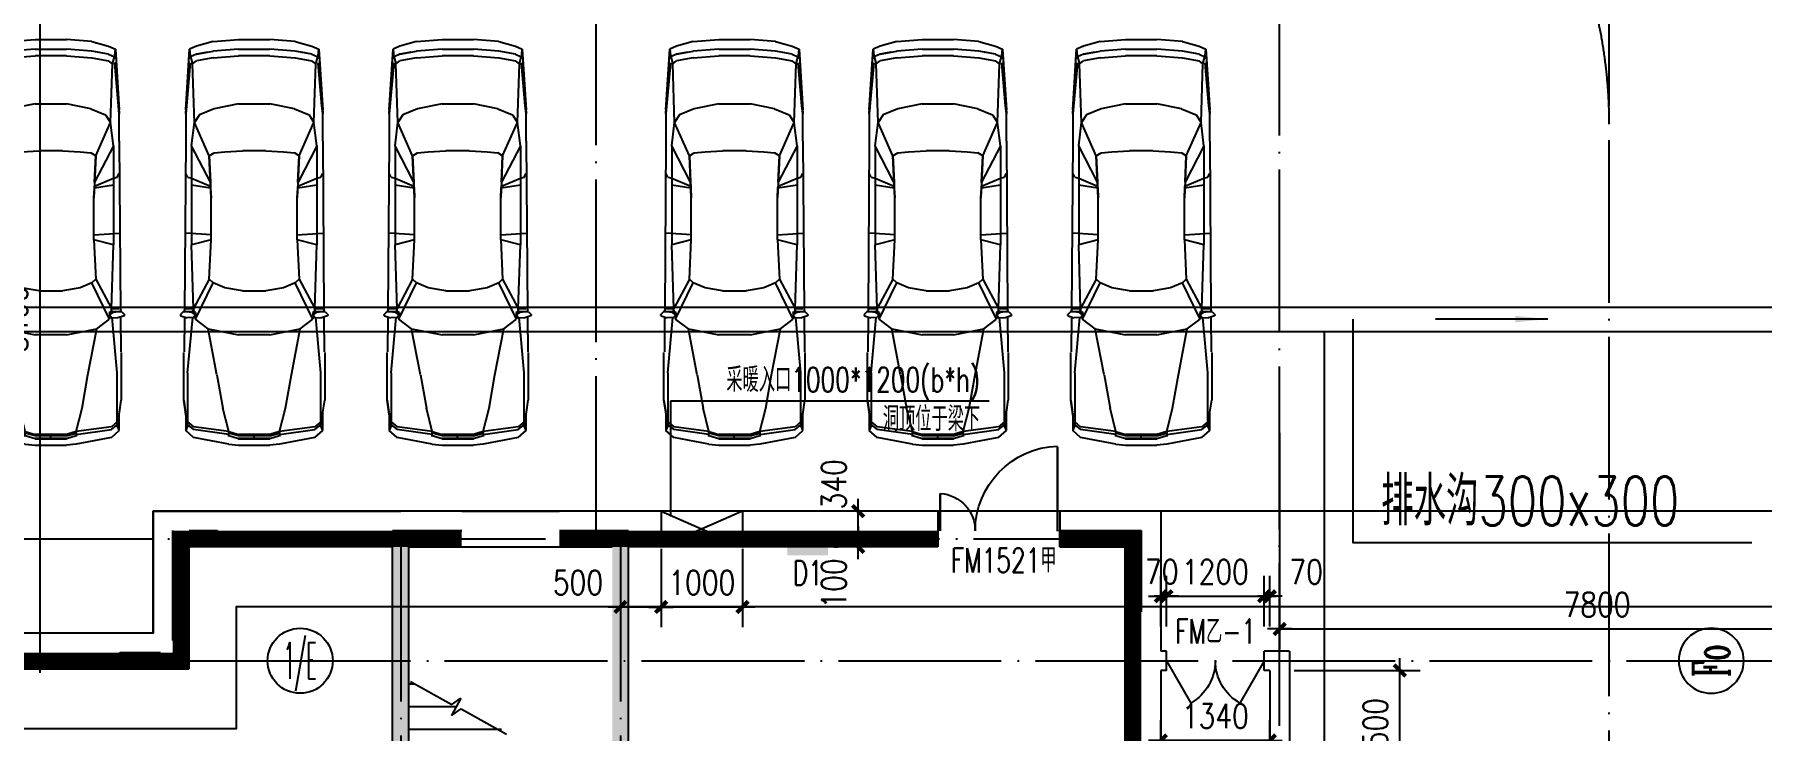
# Model space of a CAD drawing. Extents: x 634182 to 802382, y -1101880 to -864080.
# Drawn here: x 744963 to 766182, y -993724 to -985164 of the extents above; entities that cross this region are included whole.
import ezdxf
from ezdxf.enums import TextEntityAlignment as Align

# ---------------------------------------------------------------- set-up
doc = ezdxf.new("R2010")
doc.units = 0
doc.header["$LTSCALE"] = 1000
doc.header["$MEASUREMENT"] = 0
doc.linetypes.add('DOTE', pattern=[2.42, 2, -0.2, 0.02, -0.2])
doc.layers.get('0').update_dxf_attribs({"linetype": 'CONTINUOUS'})
doc.layers.get('DEFPOINTS').update_dxf_attribs({"linetype": 'CONTINUOUS'})
for name, color, linetype in [('210', 4, 'CONTINUOUS'), ('AXIS', 3, 'CONTINUOUS'), ('AXIS_TEXT', 7, 'CONTINUOUS'), ('D', 3, 'CONTINUOUS'), ('DOTE', 1, 'DOTE'), ('JL', 164, 'CONTINUOUS'), ('JZ', 7, 'CONTINUOUS'), ('LU', 4, 'CONTINUOUS'), ('MC', 4, 'CONTINUOUS'), ('PUB_DIM', 3, 'CONTINUOUS'), ('PUB_TEXT', 7, 'CONTINUOUS'), ('STAIR', 2, 'CONTINUOUS'), ('WALL', 191, 'CONTINUOUS'), ('WINDOW', 2, 'CONTINUOUS'), ('WINDOW_TEXT', 6, 'CONTINUOUS'), ('防火分區线', 2, 'CONTINUOUS')]:
    doc.layers.add(name, color=color, linetype=linetype)
doc.styles.add('COMPLEX', font='COMPLEX')
doc.styles.add('DIM_FONT', font='simplex.shx', dxfattribs={"width": 0.8})
doc.styles.add('HZTXT', font='simplex', dxfattribs={"width": 0.8, "bigfont": 'sfont'})
doc.styles.add('SIMPLEX', font='SIMPLEX.SHX')
doc.styles.add('Z', font='romans', dxfattribs={"width": 0.8, "bigfont": 'z'})
doc.dimstyles.new('DIMN', dxfattribs={"dimtxt": 300, "dimasz": 1, "dimexe": 250, "dimexo": 300, "dimgap": 150, "dimtad": 1, "dimdec": 0, "dimzin": 0, "dimdsep": 46, "dimtxsty": 'DIM_FONT', "dimblk": '_DIMX', "dimblk1": '_DIMX', "dimblk2": '_DIMX', "dimcen": 2.5, "dimclrt": 7, "dimadec": 0, "dimazin": 0, "dimtfac": 1, "dimtdec": 0, "dimtix": 1, "dimtmove": 2, "dimatfit": 3, "dimldrblk": '_DIMX', "dimfxl": 0, "dimtolj": 1, "dimtzin": 0, "dimarcsym": 0})

# ---------------------------------------------------------------- blocks, each defined once
blk = doc.blocks.new('M_F27')
for p, q in [((-1208, 874), (980, 889)), ((980, 902), (995, 790)), ((980, 790), (980, 898)), ((984, 905), (1020, 939)), ((1036, 935), (1062, 857)), ((1051, 889), (1497, 893)), ((1506, 899), (2121, 899)), ((2272, 876), (2121, 899)), ((-2489, 522), (-2426, 736)), ((-2426, 736), (-2389, 824)), ((-2389, 824), (-1610, 874)), ((-2389, 824), (-1560, 874)), ((-2264, 812), (-2389, 824)), ((-2326, 736), (-2364, 522)), ((-2326, 736), (-2351, 596)), ((-2326, 736), (-2288, 811)), ((-2200, 786), (-2288, 811)), ((-2276, 522), (-2238, 736)), ((-2200, 786), (-2238, 736)), ((-1560, 874), (-2212, 815)), ((-2208, 815), (-2211, 814)), ((-1660, 862), (-2208, 815)), ((-1446, 761), (-2200, 786)), ((-1560, 874), (-1660, 862)), ((-1622, 510), (-1547, 698)), ((-1617, 869), (-1620, 866)), ((-1208, 874), (-1610, 874)), ((-1547, 698), (-1446, 761)), ((-1145, 799), (-1446, 761)), ((-1019, 572), (-1446, 761)), ((-1145, 799), (-682, 557)), ((-1145, 799), (124, 799)), ((-743, 849), (-793, 874)), ((-730, 799), (-743, 849)), ((-630, 555), (-730, 799)), ((-642, 799), (-605, 554)), ((-2, 547), (-27, 877)), ((124, 799), (61, 547)), ((941, 773), (124, 799)), ((564, 572), (941, 773)), ((1079, 748), (614, 522)), ((941, 773), (941, 874)), ((983, 777), (941, 773)), ((941, 773), (987, 765)), ((995, 790), (980, 790)), ((980, 790), (992, 746)), ((992, 746), (1021, 747)), ((995, 790), (1022, 746)), ((1022, 748), (995, 790)), ((1021, 747), (1022, 748)), ((1053, 768), (1022, 746)), ((1036, 756), (1079, 748)), ((1057, 776), (1062, 857)), ((1770, 849), (1058, 784)), ((1204, 585), (1079, 748)), ((2461, 849), (1770, 849)), ((2272, 876), (2272, 874)), ((2437, 851), (2272, 876)), ((2511, 874), (2287, 874)), ((2398, 849), (2461, 773)), ((2437, 850), (2433, 851)), ((2498, 773), (2436, 849)), ((2511, 874), (2450, 850)), ((2461, 773), (2523, 321)), ((2561, 321), (2498, 773)), ((2599, 773), (2511, 874)), ((2599, 773), (2687, 321)), ((-2489, 522), (-2514, 196)), ((-2364, 522), (-2389, 196)), ((-2351, 594), (-2351, 596)), ((-2301, 196), (-2276, 522)), ((-1622, 510), (-1685, 196)), ((-1070, 371), (-1057, 510)), ((-1019, 572), (-1057, 510)), ((-680, 556), (-1019, 572)), ((-1019, 572), (-479, 547)), ((-680, 556), (-630, 555)), ((-605, 554), (-630, 555)), ((-479, 547), (-605, 554)), ((61, 547), (-479, 547)), ((61, 547), (564, 572)), ((564, 572), (614, 522)), ((614, 522), (677, 371)), ((1795, 472), (1204, 585)), ((1280, 196), (1204, 585)), ((2222, 397), (1795, 472)), ((-1082, 145), (-1070, 371)), ((677, 371), (714, 145)), ((2523, 321), (2222, 397)), ((2523, 321), (2586, 321)), ((2523, 321), (2561, 196)), ((2580, 196), (2542, 321)), ((2611, 196), (2574, 321)), ((2580, 321), (2618, 196)), ((2687, 321), (2699, 196)), ((-2514, -206), (-2514, 196)), ((-2389, -206), (-2389, 196)), ((-2301, 196), (-2301, -206)), ((-1685, -206), (-1685, 196)), ((-1082, 145), (-1082, -156)), ((714, -156), (714, 145)), ((1280, 196), (1280, -206)), ((2561, 196), (2561, -206)), ((2580, 196), (2580, -206)), ((2611, 196), (2611, -206)), ((2618, -206), (2618, 196)), ((2699, -206), (2699, 196)), ((-2489, -533), (-2514, -206)), ((-2389, -206), (-2364, -533)), ((-2276, -533), (-2301, -206)), ((-1685, -206), (-1622, -520)), ((-1070, -382), (-1082, -156)), ((714, -156), (677, -382)), ((1204, -596), (1280, -206)), ((2523, -332), (2561, -206)), ((2580, -206), (2542, -332)), ((2618, -6), (2561, -6)), ((2574, -332), (2611, -206)), ((2618, -206), (2580, -332)), ((2687, -332), (2699, -206)), ((-1057, -520), (-1070, -382)), ((677, -382), (614, -533)), ((1795, -483), (2222, -407)), ((2523, -332), (2222, -407)), ((2523, -332), (2461, -784)), ((2561, -332), (2498, -784)), ((2586, -332), (2523, -332)), ((2687, -332), (2599, -784)), ((-2489, -533), (-2426, -747)), ((-2326, -747), (-2364, -533)), ((-2351, -607), (-2351, -605)), ((-2351, -607), (-2326, -747)), ((-2276, -533), (-2238, -747)), ((-1622, -520), (-1547, -709)), ((-1019, -583), (-1446, -772)), ((-682, -568), (-1145, -809)), ((-1019, -583), (-1057, -520)), ((-479, -558), (-1019, -583)), ((-1019, -583), (-680, -567)), ((-730, -809), (-630, -566)), ((-680, -567), (-682, -568)), ((-680, -567), (-630, -566)), ((-605, -565), (-642, -809)), ((-630, -566), (-605, -565)), ((-605, -565), (-479, -558)), ((61, -558), (-479, -558)), ((-2, -558), (-27, -884)), ((61, -558), (124, -809)), ((564, -583), (61, -558)), ((614, -533), (564, -583)), ((564, -583), (941, -784)), ((1079, -759), (614, -533)), ((1204, -596), (1079, -759)), ((1795, -483), (1204, -596)), ((-2426, -747), (-2389, -835)), ((-2389, -835), (-2264, -823)), ((-1560, -885), (-2389, -835)), ((-1610, -885), (-2389, -835)), ((-2326, -747), (-2288, -822)), ((-2288, -822), (-2200, -797)), ((-2200, -797), (-2238, -747)), ((-2212, -826), (-1560, -885)), ((-2208, -826), (-2211, -825)), ((-1660, -872), (-2208, -826)), ((-1446, -772), (-2200, -797)), ((-1560, -885), (-1660, -872)), ((-1621, -877), (-1617, -880)), ((-1610, -885), (-1208, -885)), ((-1547, -709), (-1446, -772)), ((-1145, -809), (-1446, -772)), ((-1208, -885), (980, -900)), ((-1145, -809), (124, -809)), ((-743, -860), (-793, -885)), ((-743, -860), (-730, -809)), ((941, -784), (124, -809)), ((987, -776), (941, -784)), ((983, -788), (941, -784)), ((941, -885), (941, -784)), ((992, -757), (980, -800)), ((995, -800), (980, -800)), ((995, -800), (980, -913)), ((980, -909), (980, -800)), ((992, -757), (1021, -758)), ((995, -800), (1022, -757)), ((1022, -758), (995, -800)), ((1021, -758), (1022, -758)), ((1022, -757), (1053, -779)), ((1036, -767), (1079, -759)), ((1036, -946), (1062, -867)), ((1057, -787), (1062, -867)), ((1770, -860), (1058, -795)), ((1770, -860), (2461, -860)), ((2437, -861), (2272, -887)), ((2272, -885), (2272, -887)), ((2285, -885), (2511, -885)), ((2398, -860), (2461, -784)), ((2436, -860), (2498, -784)), ((2437, -861), (2436, -860)), ((2450, -861), (2511, -885)), ((2599, -784), (2511, -885)), ((984, -916), (1020, -950)), ((1051, -901), (1497, -904)), ((2121, -910), (1506, -910)), ((2121, -910), (2272, -887)), ((2270, -887), (2121, -910))]:
    blk.add_line(p, q)
for centre, start, end in [((990, 898), 132.965, 179.7454), ((1027, 932), 18.1573, 132.965), ((1047, 776), 305.1542, 356.8636), ((1047, -787), 3.1798, 54.8458), ((990, -909), 180.2546, 227.035), ((1027, -942), 227.035, 341.8427)]:
    blk.add_arc(centre, 10, start, end)
at = {"width": 0.8, "flags": 9}
for tag in ['XSIZE', 'YSIZE']:
    blk.add_attdef(tag, (0, 0), '', height=0.5, dxfattribs=at)
blk = doc.blocks.new('_A2AKO')
at = {"const_width": 0.02}
for points in [[(-0.481, -0.001), (-0.481, -0.308)], [(0.481, 0.001), (0.481, -0.691)]]:
    blk.add_lwpolyline(points, dxfattribs=at)
for centre, radius, start, end in [((-0.501, -0.003), 0.307, 274.2492, 0.2101), ((0.505, 0.002), 0.699, 180.2762, 268.0603)]:
    blk.add_arc(centre, radius, start, end)
blk = doc.blocks.new('_DIMX')
blk.add_line((-150, 0), (150, 0))
at = {"const_width": 50}
blk.add_lwpolyline([(-70, -70), (70, 70)], dxfattribs=at)
blk = doc.blocks.new('*D1369')
at = {"color": 0, "linetype": 'ByBlock'}
for p, q in [((754784, -991366), (754834, -991366)), ((755084, -991365), (755084, -991364)), ((755084, -991466), (755084, -991366)), ((755084, -991466), (755084, -991366)), ((754784, -991466), (754834, -991466)), ((755084, -991467), (755084, -991468))]:
    blk.add_line(p, q, dxfattribs=at)
at = {"layer": 'DEFPOINTS', "color": 0, "linetype": 'ByBlock'}
for p in [(755084, -991366), (755084, -991366), (755084, -991466)]:
    blk.add_point(p, dxfattribs=at)
at = {"color": 0, "linetype": 'ByBlock'}
for p, rotation in [((755084, -991366), 270), ((755084, -991466), 90)]:
    blk.add_blockref('_DIMX', p, dxfattribs=dict(at, rotation=rotation))
at = {"color": 7, "linetype": 'ByBlock', "insert": (754784, -991916), "char_height": 300, "attachment_point": 5, "rotation": 90, "style": 'DIM_FONT'}
blk.add_mtext('\\A1;100', dxfattribs=at)
blk = doc.blocks.new('*D1370')
at = {"color": 0, "linetype": 'ByBlock'}
for p, q in [((755084, -991365), (755084, -991027)), ((755384, -991026), (755334, -991026)), ((755384, -991366), (755334, -991366))]:
    blk.add_line(p, q, dxfattribs=at)
at = {"layer": 'DEFPOINTS', "color": 0, "linetype": 'ByBlock'}
for p in [(755084, -991026), (755084, -991026), (755084, -991366)]:
    blk.add_point(p, dxfattribs=at)
at = {"color": 0, "linetype": 'ByBlock'}
for p, rotation in [((755084, -991026), 90), ((755084, -991366), 270)]:
    blk.add_blockref('_DIMX', p, dxfattribs=dict(at, rotation=rotation))
at = {"color": 7, "linetype": 'ByBlock', "insert": (754784, -990696), "char_height": 300, "attachment_point": 5, "rotation": 90, "style": 'DIM_FONT'}
blk.add_mtext('\\A1;340', dxfattribs=at)
blk = doc.blocks.new('*D1424')
at = {"color": 0, "linetype": 'ByBlock'}
for p, q in [((752662, -991491), (752662, -992455)), ((753662, -991491), (753662, -992455)), ((752661, -992205), (752660, -992205)), ((753662, -992205), (752662, -992205)), ((753663, -992205), (753664, -992205))]:
    blk.add_line(p, q, dxfattribs=at)
at = {"layer": 'DEFPOINTS', "color": 0, "linetype": 'ByBlock'}
for p in [(752662, -991191), (753662, -991191), (752662, -992205)]:
    blk.add_point(p, dxfattribs=at)
at = {"color": 0, "linetype": 'ByBlock'}
for p, rotation in [((752662, -992205), 2.671665932429354e-11), ((753662, -992205), 180.0000000000267)]:
    blk.add_blockref('_DIMX', p, dxfattribs=dict(at, rotation=rotation))
at = {"color": 7, "linetype": 'ByBlock', "insert": (753162, -991905), "char_height": 300, "attachment_point": 5, "style": 'DIM_FONT'}
blk.add_mtext('\\A1;1000', dxfattribs=at)
blk = doc.blocks.new('*D1425')
at = {"color": 0, "linetype": 'ByBlock'}
for p, q in [((752162, -991491), (752162, -992455)), ((752662, -991491), (752662, -992455)), ((752661, -992205), (752163, -992205))]:
    blk.add_line(p, q, dxfattribs=at)
at = {"layer": 'DEFPOINTS', "color": 0, "linetype": 'ByBlock'}
for p in [(752162, -991191), (752662, -991191), (752162, -992205)]:
    blk.add_point(p, dxfattribs=at)
at = {"color": 0, "linetype": 'ByBlock'}
for p, rotation in [((752162, -992205), 179.9999999999467), ((752662, -992205), 359.9999999999467)]:
    blk.add_blockref('_DIMX', p, dxfattribs=dict(at, rotation=rotation))
at = {"color": 7, "linetype": 'ByBlock', "insert": (751640, -991905), "char_height": 300, "attachment_point": 5, "style": 'DIM_FONT'}
blk.add_mtext('\\A1;500', dxfattribs=at)
blk = doc.blocks.new('_AXISO')
blk.add_circle((0, 0), 0.5)
at = {"layer": 'AXIS_TEXT', "style": 'COMPLEX', "width": 1.041667}
blk.add_attdef('A', text='', height=0.56, dxfattribs=at).set_placement((-0.25, -0.28), (0.25, -0.28), align=Align.FIT)
blk = doc.blocks.new('A$C65BB0BF0')
at = {"layer": 'D'}
for points in [[(11376, 9311), (11376, 9011), (10876, 9011), (10876, 9311)], [(698, 7821), (698, 7521), (198, 7521), (198, 7821)], [(11527, 646), (11527, 346), (11027, 346), (11027, 646)]]:
    blk.add_hatch(color=256, dxfattribs=at).paths.add_polyline_path(points)
at = {"layer": 'JZ', "color": 4}
blk.add_line((0, 7749, 285), (0, 7949, 285), dxfattribs=at)
at = {"color": 4, "linetype": 'Continuous', "style": 'Z', "width": 0.7}
for p in [(10942, 8644, 569), (283, 7120, 569), (11106, 0, 569)]:
    blk.add_text('D1', height=300, dxfattribs=at).set_placement(p)
blk = doc.blocks.new('*D1439')
at = {"color": 0, "linetype": 'ByBlock'}
for p, q in [((760262, -990062), (760262, -992725)), ((768062, -990062), (768062, -992725)), ((760263, -992475), (768061, -992475))]:
    blk.add_line(p, q, dxfattribs=at)
at = {"layer": 'DEFPOINTS', "color": 0, "linetype": 'ByBlock'}
for p in [(760262, -989762), (768062, -989762), (768062, -992475)]:
    blk.add_point(p, dxfattribs=at)
at = {"color": 0, "linetype": 'ByBlock', "rotation": 180}
blk.add_blockref('_DIMX', (760262, -992475), dxfattribs=at)
at = {"color": 0, "linetype": 'ByBlock'}
blk.add_blockref('_DIMX', (768062, -992475), dxfattribs=at)
at = {"color": 7, "linetype": 'ByBlock', "insert": (764162, -992175), "char_height": 300, "attachment_point": 5, "style": 'DIM_FONT'}
blk.add_mtext('\\A1;7800', dxfattribs=at)
blk = doc.blocks.new('*D1462')
at = {"color": 0, "linetype": 'ByBlock'}
for p, q in [((743762, -984466), (745277, -984466)), ((745027, -984467), (745027, -992865)), ((743762, -992866), (745277, -992866))]:
    blk.add_line(p, q, dxfattribs=at)
at = {"layer": 'DEFPOINTS', "color": 0, "linetype": 'ByBlock'}
for p in [(743462, -984466), (743462, -992866), (745027, -992866)]:
    blk.add_point(p, dxfattribs=at)
at = {"color": 0, "linetype": 'ByBlock'}
for p, rotation in [((745027, -984466), 90), ((745027, -992866), 270)]:
    blk.add_blockref('_DIMX', p, dxfattribs=dict(at, rotation=rotation))
at = {"color": 7, "linetype": 'ByBlock', "insert": (744727, -988666), "char_height": 300, "attachment_point": 5, "rotation": 90, "style": 'DIM_FONT'}
blk.add_mtext('\\A1;8400', dxfattribs=at)
blk = doc.blocks.new('_ARROW')
blk.add_solid([(0, 0), (-1, 0.1), (-1, -0.1)])
blk = doc.blocks.new('_DBLK1')
for p, q in [((-0.5, 0), (-0.25, -0.433)), ((0.5, 0), (0.25, -0.433))]:
    blk.add_line(p, q)
for centre, start, end in [((-0.5, 0), 300, 0), ((0.5, 0), 180, 240)]:
    blk.add_arc(centre, 0.5, start, end)
at = {"layer": 'WINDOW_TEXT', "style": 'SIMPLEX', "flags": 9}
blk.add_attdef('A', text='', height=1, dxfattribs=at).set_placement((0, 1.5), align=Align.MIDDLE)
blk = doc.blocks.new('*D1757')
at = {"color": 0, "linetype": 'ByBlock'}
for p, q in [((758802, -994186), (758802, -993597)), ((760142, -994186), (760142, -993597)), ((760141, -993847), (758803, -993847))]:
    blk.add_line(p, q, dxfattribs=at)
at = {"layer": 'DEFPOINTS', "color": 0, "linetype": 'ByBlock'}
for p in [(758802, -993847), (758802, -994486), (760142, -994486)]:
    blk.add_point(p, dxfattribs=at)
at = {"color": 0, "linetype": 'ByBlock', "rotation": 180}
blk.add_blockref('_DIMX', (758802, -993847), dxfattribs=at)
at = {"color": 0, "linetype": 'ByBlock'}
blk.add_blockref('_DIMX', (760142, -993847), dxfattribs=at)
at = {"color": 7, "linetype": 'ByBlock', "insert": (759472, -993547), "char_height": 300, "attachment_point": 5, "style": 'DIM_FONT'}
blk.add_mtext('\\A1;1340', dxfattribs=at)
blk = doc.blocks.new('*D1758')
at = {"color": 0, "linetype": 'ByBlock'}
for p, q in [((758802, -992446), (758802, -991823)), ((758872, -992446), (758872, -991823)), ((758801, -992073), (758800, -992073)), ((758802, -992073), (758872, -992073)), ((758802, -992073), (758872, -992073)), ((758873, -992073), (758874, -992073))]:
    blk.add_line(p, q, dxfattribs=at)
at = {"layer": 'DEFPOINTS', "color": 0, "linetype": 'ByBlock'}
for p in [(758872, -992073), (758802, -992746), (758872, -992746)]:
    blk.add_point(p, dxfattribs=at)
at = {"color": 0, "linetype": 'ByBlock'}
blk.add_blockref('_DIMX', (758802, -992073), dxfattribs=at)
at = {"color": 0, "linetype": 'ByBlock', "rotation": 180}
blk.add_blockref('_DIMX', (758872, -992073), dxfattribs=at)
at = {"color": 7, "linetype": 'ByBlock', "insert": (758814, -991771), "char_height": 300, "attachment_point": 5, "style": 'DIM_FONT'}
blk.add_mtext('\\A1;70', dxfattribs=at)
blk = doc.blocks.new('*D1760')
at = {"color": 0, "linetype": 'ByBlock'}
for p, q in [((760072, -992446), (760072, -991823)), ((760142, -992446), (760142, -991823)), ((760071, -992073), (760070, -992073)), ((760072, -992073), (760142, -992073)), ((760072, -992073), (760142, -992073)), ((760143, -992073), (760144, -992073))]:
    blk.add_line(p, q, dxfattribs=at)
at = {"layer": 'DEFPOINTS', "color": 0, "linetype": 'ByBlock'}
for p in [(760142, -992073), (760072, -992746), (760142, -992746)]:
    blk.add_point(p, dxfattribs=at)
at = {"color": 0, "linetype": 'ByBlock'}
blk.add_blockref('_DIMX', (760072, -992073), dxfattribs=at)
at = {"color": 0, "linetype": 'ByBlock', "rotation": 180}
blk.add_blockref('_DIMX', (760142, -992073), dxfattribs=at)
at = {"color": 7, "linetype": 'ByBlock', "insert": (760588, -991773), "char_height": 300, "attachment_point": 5, "style": 'DIM_FONT'}
blk.add_mtext('\\A1;70', dxfattribs=at)

msp = doc.modelspace()

# ---------------------------------------------------------------- hatches: boundary and pattern name
at = {"layer": '210'}
for points in [[(746012.048, -992966.093), (746012.048, -992766.093), (746662.048, -992766.093), (746662.048, -991266.024), (747211.991, -991266.213), (747211.991, -991465.973), (746862.048, -991466.093), (746862.048, -992966.093)], [(757562.048, -991466.093), (757562.048, -991266.093), (758562.048, -991266.093), (758562.048, -992266.093), (758362.048, -992266.093), (758362.048, -991466.093)]]:
    msp.add_hatch(color=256, dxfattribs=at).paths.add_polyline_path(points)
h = msp.add_hatch(color=256, dxfattribs=at)
h.paths.add_polyline_path([(749562.048, -996566.093), (749362.048, -996566.093), (749362.048, -991266.093), (750212.048, -991266.093), (750212.048, -991465.952), (750212.046, -991465.952), (750212.046, -991466.093), (749562.048, -991466.093)])
h.paths.add_polyline_path([(752062.048, -991466.093), (751412.048, -991466.093), (751412.048, -991266.093), (752262.048, -991266.093), (752262.048, -994316.093), (752262.048, -996566.093), (752062.048, -996566.093)])

# ---------------------------------------------------------------- linework, layer by layer
for p, q in [((743562.048, -988516.093), (773562.048, -988516.093)), ((743562.048, -988816.093), (773562.048, -988816.093)), ((756694.419, -989674.793), (752776.663, -989674.793)), ((752776.663, -989674.793), (752776.663, -991093.068)), ((752662.048, -991026.093), (752662.048, -991466.093)), ((752662.048, -991026.093), (753662.048, -991466.093)), ((753662.048, -991026.093), (752662.048, -991466.093)), ((753662.048, -991026.093), (753662.048, -991466.093))]:
    msp.add_line(p, q)
msp.add_lwpolyline([(761162.184, -988663.417), (761162.184, -991412.842), (766064.25, -991412.842)])
at = {"const_width": 200}
for points in [[(684662.048, -991366.093), (684662.048, -1005766.093), (687962.048, -1005766.093), (687962.048, -1006966.093), (700262.048, -1006966.093), (700262.048, -1005766.093), (706862.048, -1005766.093), (706862.048, -1006966.093), (736262.048, -1006966.093), (736262.048, -1005766.093), (742862.048, -1005766.093), (742862.048, -1006966.093), (755162.048, -1006966.093), (755162.048, -1005766.093), (758462.048, -1005766.093), (758462.048, -991366.093), (757562.048, -991366.093)], [(750212.048, -991366.093), (746762.048, -991366.093), (746762.048, -992866.093), (741962.048, -992866.093)], [(756062.048, -991366.093), (751412.048, -991366.093)]]:
    msp.add_lwpolyline(points, dxfattribs=at)
at = {"layer": 'DOTE'}
for p, q in [((751862.048, -991366.093), (751862.048, -902577.649)), ((760262.048, -1005766.093), (760262.048, -902577.649)), ((739562.048, -991366.093), (758462.048, -991366.093)), ((746762.048, -991366.093), (746762.048, -992966.093)), ((749462.048, -991366.093), (749462.048, -999566.093)), ((752162.048, -991366.093), (752162.048, -1001696.093)), ((758462.048, -991366.093), (758462.048, -1021880.75)), ((758462.048, -991366.093), (758462.048, -1011188.375)), ((684662.048, -992866.093), (776935.647, -992866.093)), ((739562.048, -992866.093), (747807.286, -992866.093))]:
    msp.add_line(p, q, dxfattribs=at)
at = {"layer": 'LU', "linetype": 'DOTE'}
msp.add_line((764312.048, -1017502.68), (764312.048, -964251.468), dxfattribs=at)
at = {"layer": 'LU'}
msp.add_line((760812.048, -1017502.68), (760812.048, -988816.093), dxfattribs=at)
at = {"layer": 'LU', "linetype": 'DOTE'}
msp.add_arc((758312.048, -986266.093), 6000, 0, 90, dxfattribs=at)
at = {"layer": 'PUB_DIM'}
msp.add_lwpolyline([(763556.537, -988664.046), (762178.243, -988664.046)], dxfattribs=at)
at = {"layer": 'STAIR'}
for p, q in [((749580.637, -993119.454), (750090.234, -993404.682)), ((750200.023, -993327.568), (750086.052, -993538.781)), ((750086.052, -993538.781), (750203.764, -993456.102)), ((750090.234, -993404.682), (750200.023, -993327.568)), ((750203.764, -993456.102), (750762.011, -993768.56))]:
    msp.add_line(p, q, dxfattribs=at)
at = {"layer": 'WALL'}
for p, q in [((746422.048, -991026.093), (749462.048, -991026.093)), ((746422.048, -992526.093), (746422.048, -991026.093)), ((750212.048, -991026.093), (749462.048, -991026.093)), ((750212.048, -991026.093), (751412.048, -991026.093)), ((752162.048, -991026.093), (751412.048, -991026.093)), ((756062.048, -991026.093), (752162.048, -991026.093)), ((756062.048, -991026.093), (756062.048, -991466.093)), ((757562.048, -991026.093), (757562.048, -991466.093)), ((758802.048, -991026.093), (757562.048, -991026.093)), ((758802.048, -991026.093), (758802.048, -992746.093)), ((746662.048, -992616.093), (746662.048, -991266.093)), ((746862.048, -991266.093), (747211.991, -991266.093)), ((747211.991, -991465.973), (747211.991, -991266.093)), ((749362.048, -991266.093), (750212.048, -991266.093)), ((751412.048, -991266.093), (752262.048, -991266.093)), ((757562.048, -991466.093), (757562.048, -991266.093)), ((757562.048, -991266.093), (758562.048, -991266.093)), ((758562.048, -991266.093), (758562.048, -992266.093)), ((746862.048, -992966.093), (746862.048, -991466.093)), ((749362.048, -991466.093), (746862.048, -991466.093)), ((746862.048, -992766.093), (746862.048, -991466.093)), ((749362.048, -996666.093), (749362.048, -991466.093)), ((749562.048, -991466.093), (750212.048, -991466.093)), ((749562.048, -998066.093), (749562.048, -991466.093)), ((750212.048, -991466.093), (751412.048, -991466.093)), ((751412.048, -991466.093), (752062.048, -991466.093)), ((756062.048, -991466.093), (752262.048, -991466.093)), ((752262.048, -996366.093), (752262.048, -991466.093)), ((757562.048, -991466.093), (758362.048, -991466.093)), ((758362.048, -991466.093), (757562.048, -991466.093)), ((758362.048, -992266.093), (758362.048, -991466.093)), ((758362.048, -1001696.093), (758362.048, -991466.093)), ((758362.048, -992266.093), (758562.048, -992266.093)), ((746422.048, -992526.093), (743562.048, -992526.093)), ((746012.048, -992966.093), (746012.048, -992766.093)), ((746012.048, -992766.093), (746512.048, -992766.093)), ((758872.048, -992746.093), (758802.048, -992746.093)), ((758872.048, -992986.093), (758872.048, -992746.093)), ((760382.048, -992746.093), (760072.048, -992746.093)), ((760072.048, -992986.093), (760072.048, -992746.093)), ((760382.048, -992746.093), (760382.048, -1006016.093)), ((742962.048, -992966.093), (746862.048, -992966.093)), ((743612.048, -992966.093), (746012.048, -992966.093)), ((758802.048, -992986.093), (758802.048, -1001696.093)), ((758872.048, -992986.093), (758802.048, -992986.093)), ((760142.048, -992986.093), (760072.048, -992986.093)), ((760142.048, -992986.093), (760142.048, -1005776.093))]:
    msp.add_line(p, q, dxfattribs=at)
at = {"layer": 'WINDOW'}
for p, q in [((749639.514, -993152.409), (749562.011, -993152.409)), ((750143.451, -993432.409), (749562.011, -993432.409)), ((750702.011, -993712.409), (749562.011, -993712.409))]:
    msp.add_line(p, q, dxfattribs=at)
at = {"layer": '防火分區线'}
for points in [[(766562.048, -1027636.51), (766562.048, -991026.093), (746422.048, -991026.093), (746422.048, -992526.093), (743562.048, -992526.093), (743562.048, -975816.093), (740062.048, -975816.093), (740062.048, -974366.093), (739098.539, -974366.093), (737662.048, -972929.601), (737662.048, -971966.093), (735212.048, -971966.093), (735212.048, -955216.093), (735212.048, -955216.093)], [(767579.823, -1028813.948), (767579.823, -992203.531), (747439.823, -992203.531), (747439.823, -993703.531), (744579.823, -993703.531), (744579.823, -976993.531), (741079.823, -976993.531), (741079.823, -975543.531), (740116.315, -975543.531), (738679.823, -974107.039), (738679.823, -973143.531), (736229.823, -973143.531), (736229.823, -956393.531)]]:
    msp.add_lwpolyline(points, dxfattribs=at)

# ---------------------------------------------------------------- block references
msp.add_blockref('A$C65BB0BF0', (743338.453, -1000579.859))
at = {"layer": 'AXIS'}
ref = msp.add_blockref('_AXISO', (748226.77, -992866.093), dxfattribs=dict(at, xscale=800, yscale=800, zscale=800))
ref.add_attrib('A', '1/E', dxfattribs={"layer": 'AXIS_TEXT', "height": 448, "style": 'COMPLEX', "width": 0.353774}).set_placement((748026.77, -993090.093), (748426.77, -993090.093), align=Align.FIT)
ref = msp.add_blockref('_AXISO', (765565.44, -992866.093), dxfattribs=dict(at, xscale=-800, yscale=800, zscale=800, rotation=90.00000000000001))
ref.add_attrib('A', 'Fo', dxfattribs={"layer": 'AXIS_TEXT', "height": 448, "rotation": 90, "style": 'COMPLEX', "width": 0.551471}).set_placement((765789.44, -993066.093), (765789.44, -992666.093), align=Align.FIT)
at = {"layer": 'LU', "xscale": 0.95745, "yscale": 0.95745, "zscale": 0.95745, "rotation": 270.0000000000001}
for p in [(745167.262, -987631.558), (747667.262, -987631.558), (750167.262, -987631.558), (753567.262, -987631.558), (756067.262, -987631.558), (758567.262, -987631.558)]:
    msp.add_blockref('M_F27', p, dxfattribs=at)
at = {"layer": 'PUB_DIM', "xscale": 400, "yscale": 400, "zscale": 400}
msp.add_blockref('_ARROW', (763556.537, -988664.046), dxfattribs=at)
at = {"layer": 'WINDOW', "xscale": 1500, "yscale": -1500, "zscale": 1500}
msp.add_blockref('_A2AKO', (756812.048, -991271.093), dxfattribs=at)
at = {"layer": 'WINDOW', "xscale": 1200, "yscale": -1200, "zscale": 1200, "rotation": 180}
msp.add_blockref('_DBLK1', (759472.048, -992866.093), dxfattribs=at)

# ---------------------------------------------------------------- texts
at = {"layer": 'MC', "linetype": 'Continuous', "style": 'HZTXT', "width": 0.7}
msp.add_text('FM乙-1', height=300, dxfattribs=at).set_placement((758979.251, -992653.984))
at = {"layer": 'PUB_TEXT', "style": 'Z', "width": 0.7}
for s, p in [('采暖入口1000*1200(b*h)', (756582.865, -989409.305)), ('洞顶位于梁下', (756582.865, -989892.835)), ('FM1521甲', (757520.378, -991630.003))]:
    msp.add_text(s, height=300, dxfattribs=at).set_placement(p, align=Align.MIDDLE_RIGHT)
msp.add_text('排水沟300x300', height=600, dxfattribs=at).set_placement((761509.334, -991201.468))

# ---------------------------------------------------------------- dimensions: what is measured, and where the dimension line sits
at = {"layer": 'JL'}
dim = msp.add_linear_dim(base=(745027.343, -992866.093), p1=(743462.048, -984466.093), p2=(743462.048, -992866.093), angle=90, dimstyle='DIMN', dxfattribs=at)
dim.commit()
dim.dimension.update_dxf_attribs({"geometry": '*D1462', "text_midpoint": (744727.343, -988666.093)})
at = {"layer": 'PUB_DIM'}
for base, p1, p2, angle, picture, middle, dimtype in [((755083.85, -991026.093), (755083.85, -991366.093), (755083.85, -991026.093), 90, '*D1370', (754783.85, -990696.093), 128), ((752162.043, -992205.106), (752662.043, -991190.954), (752162.043, -991190.954), 180, '*D1425', (751640.043, -991905.106), 129), ((755083.85, -991366.093), (755083.85, -991466.093), (755083.85, -991366.093), 90, '*D1369', (754783.85, -991916.093), 129), ((758872.046, -992072.727), (758802.046, -992746.093), (758872.046, -992746.093), 0, '*D1758', (758813.785, -991770.58), 129), ((760142.046, -992072.727), (760072.046, -992746.093), (760142.046, -992746.093), 0, '*D1760', (760588.331, -991772.727), 129)]:
    dim = msp.add_linear_dim(base=base, p1=p1, p2=p2, angle=angle, dimstyle='DIMN', dxfattribs=at)
    dim.commit()
    dim.dimension.update_dxf_attribs({"geometry": picture, "text_midpoint": middle, "dimtype": dimtype})
for p1, p2, distance, picture, middle in [((753662.043, -991190.954), (752662.043, -991190.954), 1014.153, '*D1424', (753162.043, -991905.106)), ((760142.049, -994486.093), (758802.049, -994486.093), -639.025, '*D1757', (759472.049, -993547.068))]:
    dim = msp.add_aligned_dim(p1=p1, p2=p2, distance=distance, dimstyle='DIMN', dxfattribs=at)
    dim.commit()
    dim.dimension.update_dxf_attribs({"geometry": picture, "text_midpoint": middle})
for p1, p2, distance in [((758872.046, -992746.093), (760072.046, -992746.093), 673.366), ((760142.048, -994486.097), (760142.048, -992986.097), -1596.713)]:
    msp.add_aligned_dim(p1=p1, p2=p2, distance=distance, dimstyle='DIMN', dxfattribs=at).render()
at = {"layer": 'WINDOW'}
dim = msp.add_linear_dim(base=(768062.048, -992475.281), p1=(760262.048, -989762.081), p2=(768062.048, -989762.081), angle=180, dimstyle='DIMN', dxfattribs=at)
dim.commit()
dim.dimension.update_dxf_attribs({"geometry": '*D1439', "text_midpoint": (764162.048, -992175.281)})

doc.saveas('drawing.dxf')
